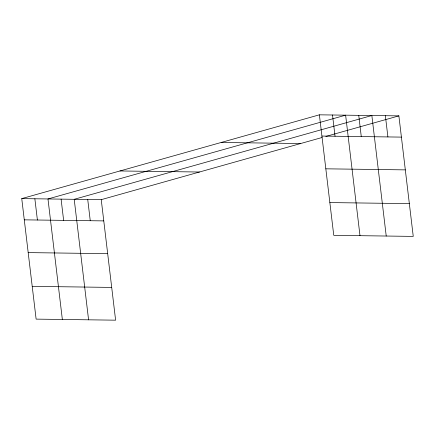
<?xml version="1.0" encoding="UTF-8"?>
<svg xmlns="http://www.w3.org/2000/svg" width="435" height="435" viewBox="0 0 435 435"><rect width="100%" height="100%" fill="white"/><g stroke="black" fill="none" stroke-linecap="round" stroke-linejoin="round"><path stroke-width="0.65" d="M322.063 137.503L101.241 199.665L115.612 320.176L36.121 319.121L21.75 198.605L319.388 114.824L398.879 115.879L413.25 236.395L333.759 235.335L319.388 114.824M325.842 136.438L398.879 115.879M321.922 136.057L401.413 137.112M221.17 142.473L300.656 143.528M325.831 168.818L405.317 169.878M119.973 170.96L199.458 172.015M329.855 202.574L409.346 203.629M21.75 198.605L101.241 199.665M24.284 219.844L103.769 220.898M28.188 252.604L107.679 253.659M32.212 286.36L111.703 287.415M385.366 115.699L387.9 136.933M386.226 236.031L371.854 115.52L74.211 199.306L88.582 319.817M358.739 115.346L361.267 136.579M359.99 235.683L345.624 115.172L47.98 198.958L62.352 319.469M332.509 114.998L335.037 136.231M87.729 199.486L90.257 220.719M61.096 199.132L63.63 220.366M34.865 198.784L37.399 220.018"/></g></svg>
